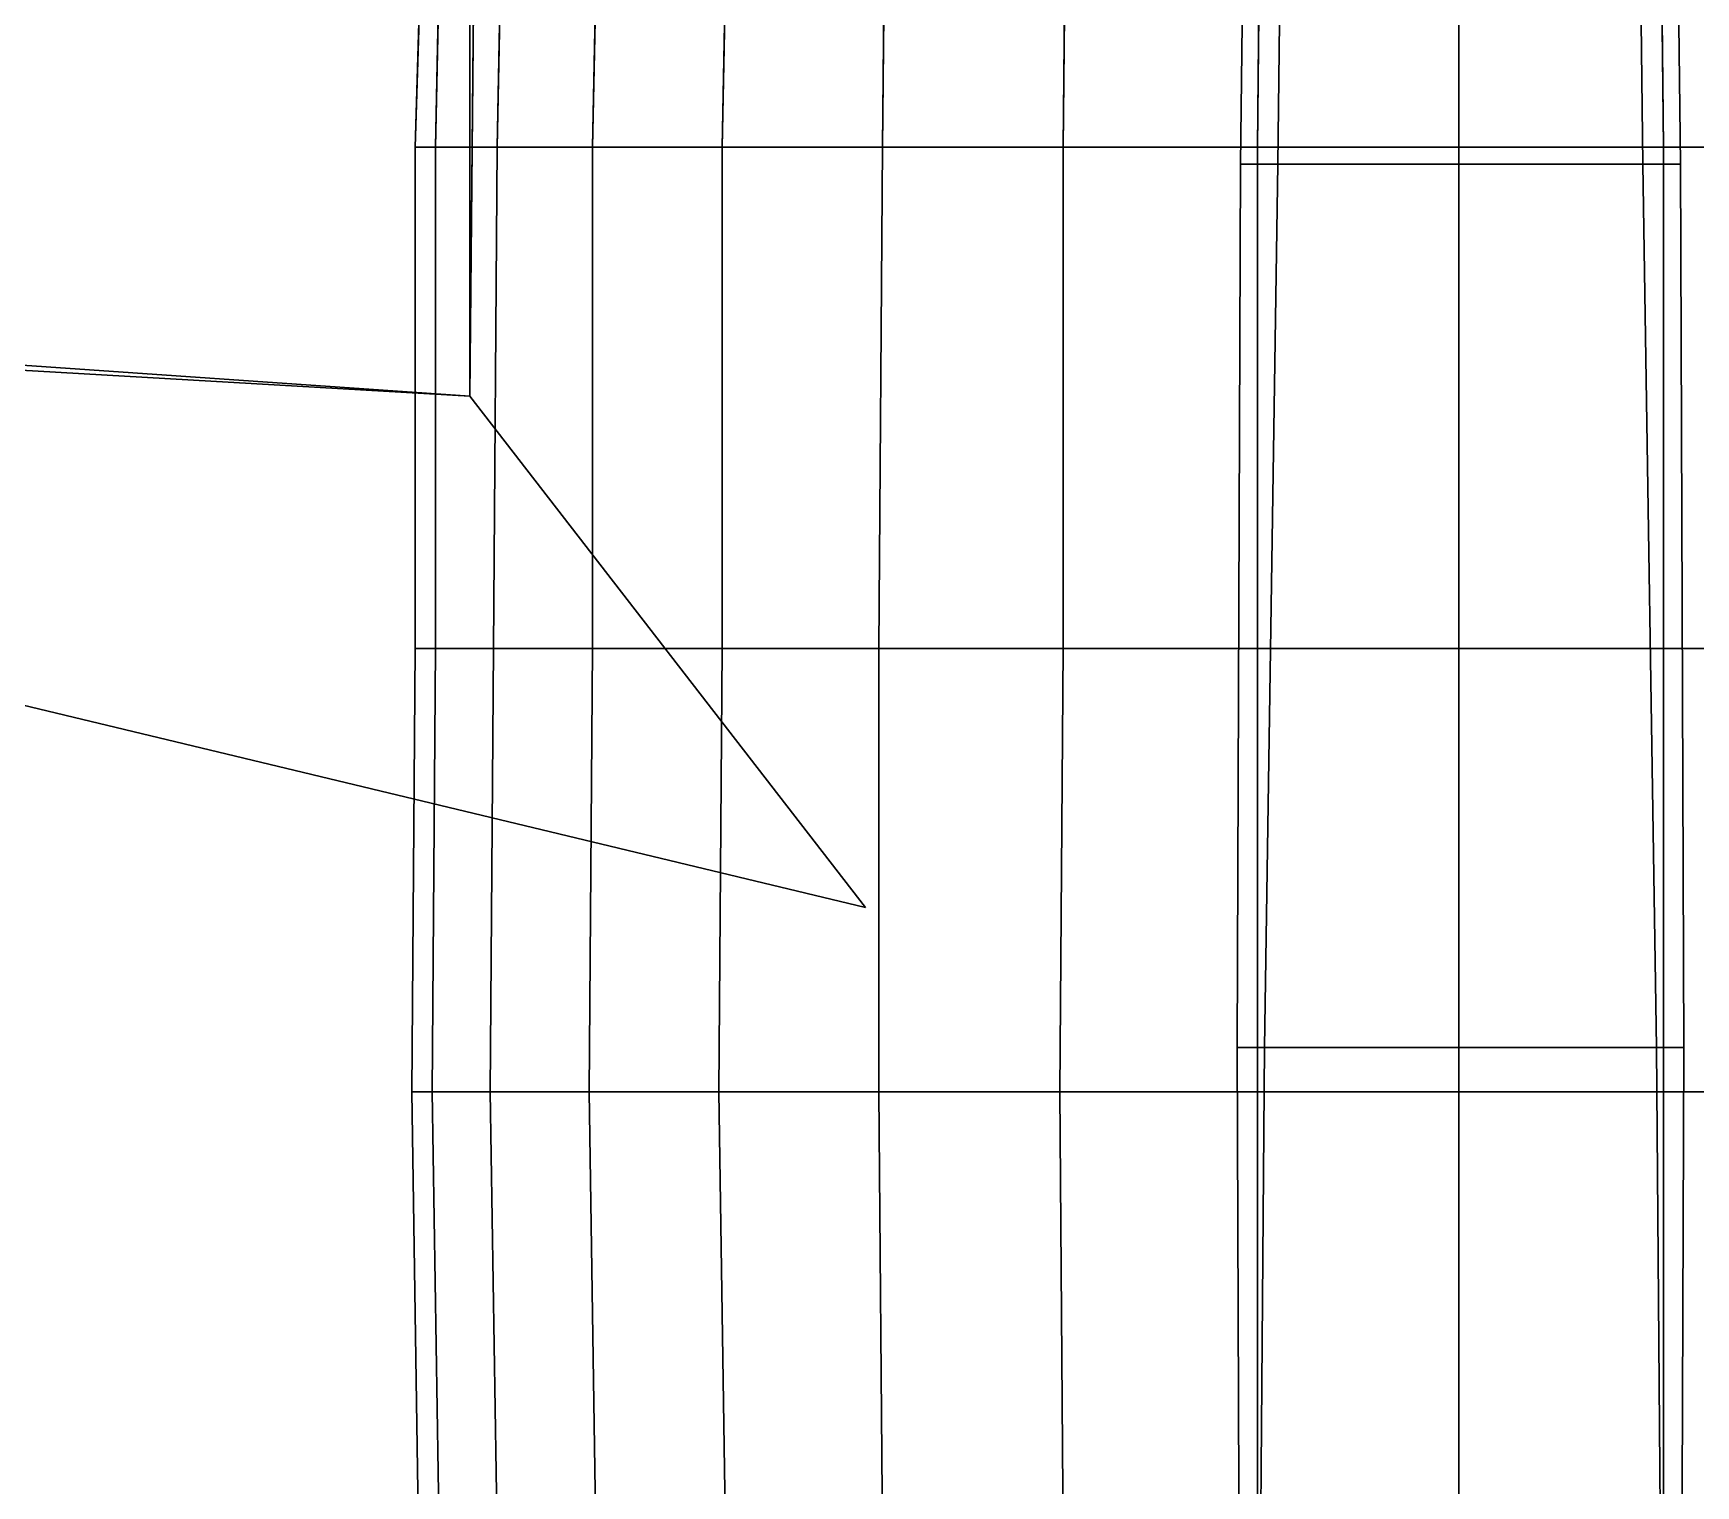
# Model space of a CAD drawing. Extents: x -1726 to 1721, y -2579 to 1769.
# Drawn here: x -418 to 69.5, y -518.5 to -92.6 of the extents above; entities that cross this region are included whole.
import ezdxf

# ---------------------------------------------------------------- set-up
doc = ezdxf.new("R2010")
doc.units = 0

msp = doc.modelspace()

# ---------------------------------------------------------------- linework, layer by layer
at = {"layer": '25695', "color": 1}
for points in [[(-50, 127, -1168), (51, 127, -1168), (54, -131, -1168), (-53, -131, -1168)], [(51, 127, -1140), (-50, 127, -1140), (-53, -131, -1138), (54, -131, -1138)], [(-50, 127, -1140), (-50, 127, -1168), (-53, -131, -1168), (-53, -131, -1138)], [(51, 127, -1168), (51, 127, -1140), (54, -131, -1138), (54, -131, -1168)], [(-53, -131, -1168), (54, -131, -1168), (58, -390, -1168), (-57, -390, -1168)], [(54, -131, -1138), (-53, -131, -1138), (-57, -390, -1138), (58, -390, -1138)], [(-53, -131, -1138), (-53, -131, -1168), (-57, -390, -1168), (-57, -390, -1138)], [(54, -131, -1168), (54, -131, -1138), (58, -390, -1138), (58, -390, -1168)], [(-57, -390, -1168), (58, -390, -1168), (60, -649, -1167), (-59, -649, -1167)], [(58, -390, -1138), (-57, -390, -1138), (-59, -649, -1138), (60, -649, -1138)], [(-57, -390, -1138), (-57, -390, -1168), (-59, -649, -1167), (-59, -649, -1138)], [(58, -390, -1168), (58, -390, -1138), (60, -649, -1138), (60, -649, -1167)]]:
    msp.add_3dface(points, dxfattribs=at)
at = {"layer": '29165', "color": 1}
for points in [[(-290, 217, -873), (-288, 8, -847), (-290, -199, -843), (-290, 217, -873)], [(-290, 217, -873), (-290, -199, -843), (-290, -199, -913), (-290, 217, -873)], [(-290, 217, -873), (-290, -199, -913), (-288, 10, -911), (-290, 217, -873)], [(-739, -168, -880), (-738, 9, -880), (-288, 10, -911), (-290, -199, -913)], [(-737, 9, -836), (-739, -173, -846), (-290, -199, -843), (-288, 8, -847)], [(-736, -214, -858), (-739, -168, -880), (-290, -199, -913), (-174, -349, -895)], [(-739, -173, -846), (-736, -214, -858), (-174, -349, -895), (-290, -199, -843)], [(-290, -199, -843), (-174, -349, -895), (-290, -199, -913), (-290, -199, -843)]]:
    msp.add_3dface(points, dxfattribs=at)
at = {"layer": '304463', "color": 1}
for points in [[(-298, -29, -790), (-303, -29, -850), (-306, -126, -850), (-300, -126, -790)], [(-303, -29, -850), (-298, -29, -909), (-300, -126, -910), (-306, -126, -850)], [(-280, -29, -733), (-298, -29, -790), (-300, -126, -790), (-282, -126, -732)], [(-298, -29, -909), (-280, -29, -966), (-282, -126, -967), (-300, -126, -910)], [(-252, -29, -681), (-280, -29, -733), (-282, -126, -732), (-254, -126, -679)], [(-280, -29, -966), (-252, -29, -1019), (-254, -126, -1020), (-282, -126, -967)], [(-214, -29, -635), (-252, -29, -681), (-254, -126, -679), (-216, -126, -633)], [(-252, -29, -1019), (-214, -29, -1065), (-216, -126, -1067), (-254, -126, -1020)], [(-168, -29, -597), (-214, -29, -635), (-216, -126, -633), (-169, -126, -595)], [(-214, -29, -1065), (-168, -29, -1103), (-169, -126, -1105), (-216, -126, -1067)], [(-115, -29, -569), (-168, -29, -597), (-169, -126, -595), (-116, -126, -566)], [(-168, -29, -1103), (-115, -29, -1131), (-116, -126, -1133), (-169, -126, -1105)], [(-58, -29, -551), (-115, -29, -569), (-116, -126, -566), (-59, -126, -549)], [(-115, -29, -1131), (-58, -29, -1148), (-59, -126, -1151), (-116, -126, -1133)], [(0, -29, -546), (-58, -29, -551), (-59, -126, -549), (0, -126, -543)], [(-58, -29, -1148), (0, -29, -1154), (0, -126, -1157), (-59, -126, -1151)], [(0, -29, -1154), (59, -29, -1148), (60, -126, -1151), (0, -126, -1157)], [(59, -29, -551), (0, -29, -546), (0, -126, -543), (60, -126, -549)], [(59, -29, -1148), (116, -29, -1131), (117, -126, -1133), (60, -126, -1151)], [(116, -29, -569), (59, -29, -551), (60, -126, -549), (117, -126, -566)], [(-300, -126, -790), (-306, -126, -850), (-306, -273, -850), (-300, -273, -790)], [(-306, -126, -850), (-300, -126, -910), (-300, -273, -910), (-306, -273, -850)], [(-282, -126, -732), (-300, -126, -790), (-300, -273, -790), (-283, -273, -732)], [(-300, -126, -910), (-282, -126, -967), (-283, -273, -967), (-300, -273, -910)], [(-254, -126, -679), (-282, -126, -732), (-283, -273, -732), (-254, -273, -679)], [(-282, -126, -967), (-254, -126, -1020), (-254, -273, -1020), (-283, -273, -967)], [(-216, -126, -633), (-254, -126, -679), (-254, -273, -679), (-216, -273, -633)], [(-254, -126, -1020), (-216, -126, -1067), (-216, -273, -1067), (-254, -273, -1020)], [(-169, -126, -595), (-216, -126, -633), (-216, -273, -633), (-170, -273, -595)], [(-216, -126, -1067), (-169, -126, -1105), (-170, -273, -1105), (-216, -273, -1067)], [(-116, -126, -566), (-169, -126, -595), (-170, -273, -595), (-116, -273, -566)], [(-169, -126, -1105), (-116, -126, -1133), (-116, -273, -1134), (-170, -273, -1105)], [(-59, -126, -549), (-116, -126, -566), (-116, -273, -566), (-59, -273, -549)], [(-116, -126, -1133), (-59, -126, -1151), (-59, -273, -1151), (-116, -273, -1134)], [(0, -126, -543), (-59, -126, -549), (-59, -273, -549), (0, -273, -543)], [(-59, -126, -1151), (0, -126, -1157), (0, -273, -1157), (-59, -273, -1151)], [(0, -126, -1157), (60, -126, -1151), (60, -273, -1151), (0, -273, -1157)], [(60, -126, -549), (0, -126, -543), (0, -273, -543), (60, -273, -549)], [(60, -126, -1151), (117, -126, -1133), (117, -273, -1134), (60, -273, -1151)], [(117, -126, -566), (60, -126, -549), (60, -273, -549), (117, -273, -566)], [(-300, -273, -790), (-306, -273, -850), (-307, -403, -850), (-301, -403, -790)], [(-306, -273, -850), (-300, -273, -910), (-301, -403, -910), (-307, -403, -850)], [(-283, -273, -732), (-300, -273, -790), (-301, -403, -790), (-284, -403, -732)], [(-300, -273, -910), (-283, -273, -967), (-284, -403, -968), (-301, -403, -910)], [(-254, -273, -679), (-283, -273, -732), (-284, -403, -732), (-255, -403, -679)], [(-283, -273, -967), (-254, -273, -1020), (-255, -403, -1021), (-284, -403, -968)], [(-216, -273, -633), (-254, -273, -679), (-255, -403, -679), (-217, -403, -632)], [(-254, -273, -1020), (-216, -273, -1067), (-217, -403, -1068), (-255, -403, -1021)], [(-170, -273, -595), (-216, -273, -633), (-217, -403, -632), (-170, -403, -594)], [(-216, -273, -1067), (-170, -273, -1105), (-170, -403, -1106), (-217, -403, -1068)], [(-116, -273, -566), (-170, -273, -595), (-170, -403, -594), (-117, -403, -565)], [(-170, -273, -1105), (-116, -273, -1134), (-117, -403, -1134), (-170, -403, -1106)], [(-59, -273, -549), (-116, -273, -566), (-117, -403, -565), (-59, -403, -548)], [(-116, -273, -1134), (-59, -273, -1151), (-59, -403, -1152), (-117, -403, -1134)], [(0, -273, -543), (-59, -273, -549), (-59, -403, -548), (0, -403, -542)], [(-59, -273, -1151), (0, -273, -1157), (0, -403, -1158), (-59, -403, -1152)], [(0, -273, -1157), (60, -273, -1151), (60, -403, -1152), (0, -403, -1158)], [(60, -273, -549), (0, -273, -543), (0, -403, -542), (60, -403, -548)], [(60, -273, -1151), (117, -273, -1134), (118, -403, -1134), (60, -403, -1152)], [(117, -273, -566), (60, -273, -549), (60, -403, -548), (118, -403, -565)], [(-301, -403, -790), (-307, -403, -850), (-305, -533, -850), (-299, -533, -790)], [(-307, -403, -850), (-301, -403, -910), (-299, -533, -910), (-305, -533, -850)], [(-284, -403, -732), (-301, -403, -790), (-299, -533, -790), (-282, -533, -733)], [(-301, -403, -910), (-284, -403, -968), (-282, -533, -967), (-299, -533, -910)], [(-255, -403, -679), (-284, -403, -732), (-282, -533, -733), (-253, -533, -680)], [(-284, -403, -968), (-255, -403, -1021), (-253, -533, -1020), (-282, -533, -967)], [(-217, -403, -632), (-255, -403, -679), (-253, -533, -680), (-215, -533, -634)], [(-255, -403, -1021), (-217, -403, -1068), (-215, -533, -1066), (-253, -533, -1020)], [(-170, -403, -594), (-217, -403, -632), (-215, -533, -634), (-169, -533, -596)], [(-217, -403, -1068), (-170, -403, -1106), (-169, -533, -1104), (-215, -533, -1066)], [(-117, -403, -565), (-170, -403, -594), (-169, -533, -596), (-116, -533, -567)], [(-170, -403, -1106), (-117, -403, -1134), (-116, -533, -1132), (-169, -533, -1104)], [(-59, -403, -548), (-117, -403, -565), (-116, -533, -567), (-59, -533, -550)], [(-117, -403, -1134), (-59, -403, -1152), (-59, -533, -1150), (-116, -533, -1132)], [(0, -403, -542), (-59, -403, -548), (-59, -533, -550), (0, -533, -544)], [(-59, -403, -1152), (0, -403, -1158), (0, -533, -1156), (-59, -533, -1150)], [(0, -403, -1158), (60, -403, -1152), (60, -533, -1150), (0, -533, -1156)], [(60, -403, -548), (0, -403, -542), (0, -533, -544), (60, -533, -550)], [(60, -403, -1152), (118, -403, -1134), (117, -533, -1132), (60, -533, -1150)], [(118, -403, -565), (60, -403, -548), (60, -533, -550), (117, -533, -567)]]:
    msp.add_3dface(points, dxfattribs=at)
at = {"layer": '328927', "color": 1}
for points in [[(-300, -126, -790), (-306, -126, -850), (-303, -23, -850), (-298, -23, -790)], [(-306, -126, -850), (-300, -126, -910), (-298, -23, -909), (-303, -23, -850)], [(-282, -126, -732), (-300, -126, -790), (-298, -23, -790), (-280, -23, -733)], [(-300, -126, -910), (-282, -126, -967), (-280, -23, -966), (-298, -23, -909)], [(-254, -126, -679), (-282, -126, -732), (-280, -23, -733), (-252, -23, -681)], [(-282, -126, -967), (-254, -126, -1020), (-252, -23, -1019), (-280, -23, -966)], [(-216, -126, -633), (-254, -126, -679), (-252, -23, -681), (-214, -23, -635)], [(-254, -126, -1020), (-216, -126, -1067), (-214, -23, -1065), (-252, -23, -1019)], [(-169, -126, -595), (-216, -126, -633), (-214, -23, -635), (-168, -23, -597)], [(-216, -126, -1067), (-169, -126, -1105), (-168, -23, -1103), (-214, -23, -1065)], [(-116, -126, -566), (-169, -126, -595), (-168, -23, -597), (-115, -23, -569)], [(-169, -126, -1105), (-116, -126, -1133), (-115, -23, -1131), (-168, -23, -1103)], [(-59, -126, -549), (-116, -126, -566), (-115, -23, -569), (-58, -23, -551)], [(-116, -126, -1133), (-59, -126, -1151), (-58, -23, -1148), (-115, -23, -1131)], [(0, -126, -543), (-59, -126, -549), (-58, -23, -551), (0, -23, -546)], [(-59, -126, -1151), (0, -126, -1157), (0, -23, -1154), (-58, -23, -1148)], [(0, -126, -1157), (60, -126, -1151), (59, -23, -1148), (0, -23, -1154)], [(60, -126, -549), (0, -126, -543), (0, -23, -546), (59, -23, -551)], [(60, -126, -1151), (117, -126, -1133), (116, -23, -1131), (59, -23, -1148)], [(117, -126, -566), (60, -126, -549), (59, -23, -551), (116, -23, -569)], [(-300, -273, -790), (-306, -273, -850), (-306, -126, -850), (-300, -126, -790)], [(-306, -273, -850), (-300, -273, -910), (-300, -126, -910), (-306, -126, -850)], [(-283, -273, -732), (-300, -273, -790), (-300, -126, -790), (-282, -126, -732)], [(-300, -273, -910), (-283, -273, -967), (-282, -126, -967), (-300, -126, -910)], [(-254, -273, -679), (-283, -273, -732), (-282, -126, -732), (-254, -126, -679)], [(-283, -273, -967), (-254, -273, -1020), (-254, -126, -1020), (-282, -126, -967)], [(-216, -273, -633), (-254, -273, -679), (-254, -126, -679), (-216, -126, -633)], [(-254, -273, -1020), (-216, -273, -1067), (-216, -126, -1067), (-254, -126, -1020)], [(-170, -273, -595), (-216, -273, -633), (-216, -126, -633), (-169, -126, -595)], [(-216, -273, -1067), (-170, -273, -1105), (-169, -126, -1105), (-216, -126, -1067)], [(-116, -273, -566), (-170, -273, -595), (-169, -126, -595), (-116, -126, -566)], [(-170, -273, -1105), (-116, -273, -1134), (-116, -126, -1133), (-169, -126, -1105)], [(-59, -273, -549), (-116, -273, -566), (-116, -126, -566), (-59, -126, -549)], [(-116, -273, -1134), (-59, -273, -1151), (-59, -126, -1151), (-116, -126, -1133)], [(0, -273, -543), (-59, -273, -549), (-59, -126, -549), (0, -126, -543)], [(-59, -273, -1151), (0, -273, -1157), (0, -126, -1157), (-59, -126, -1151)], [(0, -273, -1157), (60, -273, -1151), (60, -126, -1151), (0, -126, -1157)], [(60, -273, -549), (0, -273, -543), (0, -126, -543), (60, -126, -549)], [(60, -273, -1151), (117, -273, -1134), (117, -126, -1133), (60, -126, -1151)], [(117, -273, -566), (60, -273, -549), (60, -126, -549), (117, -126, -566)], [(-301, -403, -790), (-307, -403, -850), (-306, -273, -850), (-300, -273, -790)], [(-307, -403, -850), (-301, -403, -910), (-300, -273, -910), (-306, -273, -850)], [(-284, -403, -732), (-301, -403, -790), (-300, -273, -790), (-283, -273, -732)], [(-301, -403, -910), (-284, -403, -968), (-283, -273, -967), (-300, -273, -910)], [(-255, -403, -679), (-284, -403, -732), (-283, -273, -732), (-254, -273, -679)], [(-284, -403, -968), (-255, -403, -1021), (-254, -273, -1020), (-283, -273, -967)], [(-217, -403, -632), (-255, -403, -679), (-254, -273, -679), (-216, -273, -633)], [(-255, -403, -1021), (-217, -403, -1068), (-216, -273, -1067), (-254, -273, -1020)], [(-170, -403, -594), (-217, -403, -632), (-216, -273, -633), (-170, -273, -595)], [(-217, -403, -1068), (-170, -403, -1106), (-170, -273, -1105), (-216, -273, -1067)], [(-117, -403, -565), (-170, -403, -594), (-170, -273, -595), (-116, -273, -566)], [(-170, -403, -1106), (-117, -403, -1134), (-116, -273, -1134), (-170, -273, -1105)], [(-59, -403, -548), (-117, -403, -565), (-116, -273, -566), (-59, -273, -549)], [(-117, -403, -1134), (-59, -403, -1152), (-59, -273, -1151), (-116, -273, -1134)], [(0, -403, -542), (-59, -403, -548), (-59, -273, -549), (0, -273, -543)], [(-59, -403, -1152), (0, -403, -1158), (0, -273, -1157), (-59, -273, -1151)], [(0, -403, -1158), (60, -403, -1152), (60, -273, -1151), (0, -273, -1157)], [(60, -403, -548), (0, -403, -542), (0, -273, -543), (60, -273, -549)], [(60, -403, -1152), (118, -403, -1134), (117, -273, -1134), (60, -273, -1151)], [(118, -403, -565), (60, -403, -548), (60, -273, -549), (117, -273, -566)], [(-299, -533, -790), (-305, -533, -850), (-307, -403, -850), (-301, -403, -790)], [(-305, -533, -850), (-299, -533, -910), (-301, -403, -910), (-307, -403, -850)], [(-282, -533, -733), (-299, -533, -790), (-301, -403, -790), (-284, -403, -732)], [(-299, -533, -910), (-282, -533, -967), (-284, -403, -968), (-301, -403, -910)], [(-253, -533, -680), (-282, -533, -733), (-284, -403, -732), (-255, -403, -679)], [(-282, -533, -967), (-253, -533, -1020), (-255, -403, -1021), (-284, -403, -968)], [(-215, -533, -634), (-253, -533, -680), (-255, -403, -679), (-217, -403, -632)], [(-253, -533, -1020), (-215, -533, -1066), (-217, -403, -1068), (-255, -403, -1021)], [(-169, -533, -596), (-215, -533, -634), (-217, -403, -632), (-170, -403, -594)], [(-215, -533, -1066), (-169, -533, -1104), (-170, -403, -1106), (-217, -403, -1068)], [(-116, -533, -567), (-169, -533, -596), (-170, -403, -594), (-117, -403, -565)], [(-169, -533, -1104), (-116, -533, -1132), (-117, -403, -1134), (-170, -403, -1106)], [(-59, -533, -550), (-116, -533, -567), (-117, -403, -565), (-59, -403, -548)], [(-116, -533, -1132), (-59, -533, -1150), (-59, -403, -1152), (-117, -403, -1134)], [(0, -533, -544), (-59, -533, -550), (-59, -403, -548), (0, -403, -542)], [(-59, -533, -1150), (0, -533, -1156), (0, -403, -1158), (-59, -403, -1152)], [(0, -533, -1156), (60, -533, -1150), (60, -403, -1152), (0, -403, -1158)], [(60, -533, -550), (0, -533, -544), (0, -403, -542), (60, -403, -548)], [(60, -533, -1150), (117, -533, -1132), (118, -403, -1134), (60, -403, -1152)], [(117, -533, -567), (60, -533, -550), (60, -403, -548), (118, -403, -565)]]:
    msp.add_3dface(points, dxfattribs=at)
at = {"layer": '5179', "color": 1}
for points in [[(-64, -131, -519), (65, -131, -519), (62, 124, -527), (-61, 124, -527)], [(65, -131, -586), (-64, -131, -586), (-61, 124, -591), (62, 124, -591)], [(-64, -131, -586), (-64, -131, -519), (-61, 124, -527), (-61, 124, -591)], [(65, -131, -519), (65, -131, -586), (62, 124, -591), (62, 124, -527)], [(-65, -390, -518), (66, -390, -518), (65, -131, -519), (-64, -131, -519)], [(66, -390, -586), (-65, -390, -586), (-64, -131, -586), (65, -131, -586)], [(-65, -390, -586), (-65, -390, -518), (-64, -131, -519), (-64, -131, -586)], [(66, -390, -518), (66, -390, -586), (65, -131, -586), (65, -131, -519)], [(-64, -649, -520), (65, -649, -520), (66, -390, -518), (-65, -390, -518)], [(65, -649, -572), (-64, -649, -572), (-65, -390, -586), (66, -390, -586)], [(-64, -649, -572), (-64, -649, -520), (-65, -390, -518), (-65, -390, -586)], [(65, -649, -520), (65, -649, -572), (66, -390, -586), (66, -390, -518)]]:
    msp.add_3dface(points, dxfattribs=at)

doc.saveas('drawing.dxf')
